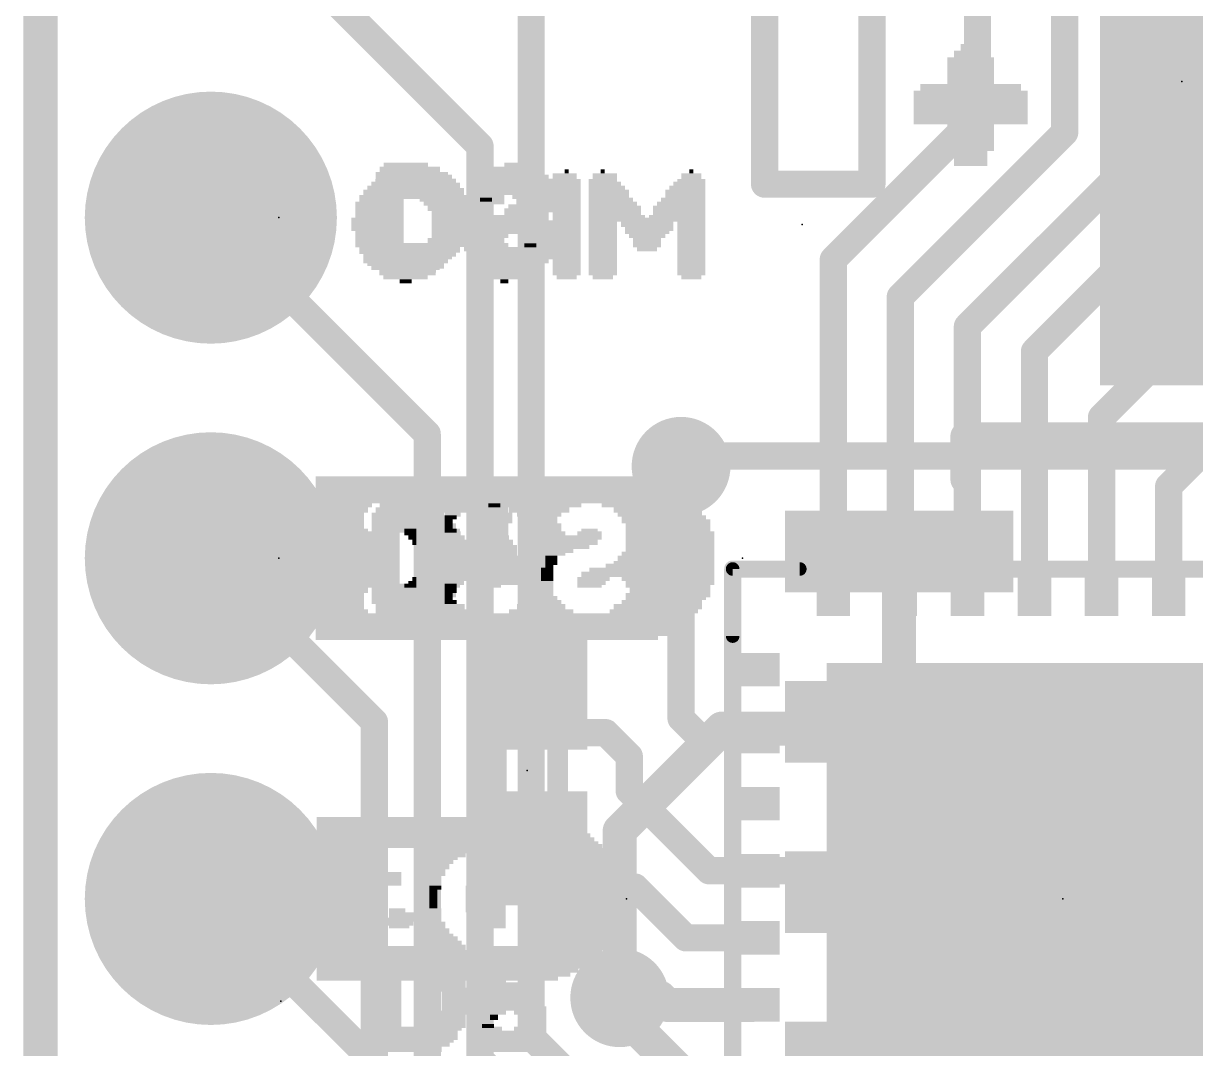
# Model space of a CAD drawing. Extents: x -34 to 52.6, y -23.4 to 26.6.
# Drawn here: x -0.13 to 8.61, y 10.31 to 17.96 of the extents above; entities that cross this region are included whole.
import ezdxf

# ---------------------------------------------------------------- set-up
doc = ezdxf.new("R2010")
doc.units = 0
for name, color, linetype in [('1', 12, 'CONTINUOUS'), ('16', 140, 'CONTINUOUS'), ('17', 183, 'CONTINUOUS'), ('18', 110, 'CONTINUOUS'), ('20', 53, 'CONTINUOUS'), ('21', 41, 'CONTINUOUS'), ('22', 40, 'CONTINUOUS'), ('23', 53, 'CONTINUOUS'), ('24', 53, 'CONTINUOUS'), ('51', 53, 'CONTINUOUS')]:
    doc.layers.add(name, color=color, linetype=linetype)

# ---------------------------------------------------------------- blocks, each defined once
blk = doc.blocks.new('RECT')
blk.add_solid([(-0.5, -0.5), (0.5, -0.5), (-0.5, 0.5), (0.5, 0.5)])
blk = doc.blocks.new('ROUNDP')
at = {"const_width": 0.5}
blk.add_lwpolyline([(0, -0.25, 1), (0, 0.25, 1), (0, -0.25)], format="xyb", dxfattribs=at)
blk = doc.blocks.new('ROUNDV')
at = {"const_width": 0.5}
blk.add_lwpolyline([(0, -0.25, 1), (0, 0.25, 1), (0, -0.25)], format="xyb", dxfattribs=at)

msp = doc.modelspace()

# ---------------------------------------------------------------- linework, layer by layer
at = {"layer": '1'}
for points, const_width in [([(0, 0), (0, 25.4)], 0.254), ([(6.985, 17.272), (6.985, 20.701)], 0.2032), ([(7.635, 20.701), (7.635, 17.145)], 0.2032), ([(9.1186, 17.6276), (8.285, 18.4612)], 0.254), ([(5.91, 16.197), (6.985, 17.272)], 0.2032), ([(7.635, 17.145), (6.41, 15.92)], 0.2032), ([(8.1026, 16.891), (6.91, 15.6984)], 0.2032), ([(8.1026, 16.891), (13.9065, 16.891)], 0.2032), ([(5.91, 16.197), (5.91, 13.74)], 0.2032), ([(8.128, 16.2306), (7.41, 15.5126)], 0.2032), ([(8.128, 16.2306), (12.8651, 16.2306)], 0.2032), ([(6.41, 15.92), (6.41, 13.74)], 0.2032), ([(6.91, 15.6984), (6.91, 13.74)], 0.2032), ([(8.4836, 15.5956), (7.91, 15.022)], 0.2032), ([(8.4836, 15.5956), (13.6144, 15.5956)], 0.2032), ([(7.41, 15.5126), (7.41, 13.74)], 0.2032), ([(8.41, 14.506), (9.0424, 15.1384)], 0.2032), ([(7.91, 15.022), (7.91, 13.74)], 0.2032), ([(4.7752, 12.7762), (4.7752, 14.6558)], 0.2032), ([(8.41, 13.74), (8.41, 14.506)], 0.2032), ([(3.6271, 12.9676), (3.9252, 12.6695)], 0.254), ([(4.7752, 12.7762), (4.9114, 12.64)], 0.2032), ([(3.9252, 12.6695), (4.2139, 12.6695)], 0.2032), ([(4.2139, 12.6695), (4.3891, 12.4943)], 0.2032), ([(4.9114, 12.64), (5.31, 12.64)], 0.2032), ([(4.3891, 12.4943), (4.3891, 12.2352)], 0.2032), ([(4.9843, 11.64), (4.3891, 12.2352)], 0.2032), ([(3.6271, 11.8076), (3.9158, 11.5189)], 0.254), ([(5.31, 11.64), (4.9843, 11.64)], 0.2032), ([(6.096, 11.64), (5.31, 11.64)], 0.2032), ([(6.346, 11.39), (6.096, 11.64)], 0.2032), ([(3.9158, 11.5189), (4.4323, 11.5189)], 0.2032), ([(4.4323, 11.5189), (4.8112, 11.14)], 0.2032), ([(3.1496, 9.5504), (1.27, 11.43)], 0.2032), ([(7.66, 11.39), (6.346, 11.39)], 0.2032), ([(7.66, 11.39), (8.148, 11.39)], 0.2032), ([(8.148, 11.39), (9.398, 10.14)], 0.2032), ([(4.8112, 11.14), (5.31, 11.14)], 0.2032), ([(4.6176, 10.6934), (4.318, 10.6934)], 0.254), ([(4.6176, 10.6934), (4.671, 10.64)], 0.254), ([(4.671, 10.64), (5.31, 10.64)], 0.254)]:
    msp.add_lwpolyline(points, dxfattribs=dict(at, const_width=const_width))
for points, const_width in [([(6.9342, 17.272, 1), (7.0358, 17.272)], 0.1016), ([(7.0209, 17.2361, 1), (6.9491, 17.3079)], 0.1016), ([(7.6709, 17.1091, 1), (7.5991, 17.1809)], 0.1016), ([(7.5842, 17.145, 1), (7.6858, 17.145)], 0.1016), ([(8.1026, 16.9418, 1), (8.1026, 16.8402)], 0.1016), ([(8.1385, 16.8551, 1), (8.0667, 16.9269)], 0.1016), ([(5.9608, 16.197, 1), (5.8592, 16.197)], 0.1016), ([(5.8741, 16.2329, 1), (5.9459, 16.1611)], 0.1016), ([(8.128, 16.2814, 1), (8.128, 16.1798)], 0.1016), ([(8.1639, 16.1947, 1), (8.0921, 16.2665)], 0.1016), ([(6.4608, 15.92, 1), (6.3592, 15.92)], 0.1016), ([(6.3741, 15.9559, 1), (6.4459, 15.8841)], 0.1016), ([(6.9608, 15.6984, 1), (6.8592, 15.6984)], 0.1016), ([(6.8741, 15.7343, 1), (6.9459, 15.6625)], 0.1016), ([(8.4836, 15.6464, 1), (8.4836, 15.5448)], 0.1016), ([(8.5195, 15.5597, 1), (8.4477, 15.6315)], 0.1016), ([(7.4608, 15.5126, 1), (7.3592, 15.5126)], 0.1016), ([(7.3741, 15.5485, 1), (7.4459, 15.4767)], 0.1016), ([(7.9608, 15.022, 1), (7.8592, 15.022)], 0.1016), ([(7.8741, 15.0579, 1), (7.9459, 14.9861)], 0.1016), ([(4.826, 14.6558, 1), (4.7244, 14.6558)], 0.1016), ([(8.4608, 14.506, 1), (8.3592, 14.506)], 0.1016), ([(8.3741, 14.5419, 1), (8.4459, 14.4701)], 0.1016), ([(5.8592, 13.74, 1), (5.9608, 13.74)], 0.1016), ([(6.3592, 13.74, 1), (6.4608, 13.74)], 0.1016), ([(6.8592, 13.74, 1), (6.9608, 13.74)], 0.1016), ([(7.3592, 13.74, 1), (7.4608, 13.74)], 0.1016), ([(7.8592, 13.74, 1), (7.9608, 13.74)], 0.1016), ([(8.3592, 13.74, 1), (8.4608, 13.74)], 0.1016), ([(3.672, 13.0125, 1), (3.5822, 12.9227)], 0.127), ([(4.8111, 12.8121, 1), (4.7393, 12.7403)], 0.1016), ([(3.8803, 12.6246, 1), (3.9701, 12.7144)], 0.127), ([(3.9252, 12.7203, 1), (3.9252, 12.6187)], 0.1016), ([(4.2498, 12.7054, 1), (4.1779, 12.6336)], 0.1016), ([(4.2139, 12.6187, 1), (4.2139, 12.7203)], 0.1016), ([(4.7244, 12.7762, 1), (4.826, 12.7762)], 0.1016), ([(4.9114, 12.6908, 1), (4.9114, 12.5892)], 0.1016), ([(4.8755, 12.6041, 1), (4.9473, 12.6759)], 0.1016), ([(5.31, 12.5892, 1), (5.31, 12.6908)], 0.1016), ([(4.4399, 12.4943, 1), (4.3383, 12.4943)], 0.1016), ([(4.3532, 12.4583, 1), (4.425, 12.5302)], 0.1016), ([(4.425, 12.2711, 1), (4.3532, 12.1993)], 0.1016), ([(4.3383, 12.2352, 1), (4.4399, 12.2352)], 0.1016), ([(3.672, 11.8525, 1), (3.5822, 11.7627)], 0.127), ([(4.9843, 11.6908, 1), (4.9843, 11.5892)], 0.1016), ([(4.9484, 11.6041, 1), (5.0202, 11.6759)], 0.1016), ([(5.31, 11.6908, 1), (5.31, 11.5892)], 0.1016), ([(5.31, 11.5892, 1), (5.31, 11.6908)], 0.1016), ([(6.1319, 11.6759, 1), (6.0601, 11.6041)], 0.1016), ([(6.096, 11.5892, 1), (6.096, 11.6908)], 0.1016), ([(3.8709, 11.474, 1), (3.9607, 11.5638)], 0.127), ([(3.9158, 11.5697, 1), (3.9158, 11.4681)], 0.1016), ([(4.4682, 11.5548, 1), (4.3964, 11.483)], 0.1016), ([(4.4323, 11.4681, 1), (4.4323, 11.5697)], 0.1016), ([(1.3059, 11.4659, 1), (1.2341, 11.3941)], 0.1016), ([(6.346, 11.4408, 1), (6.346, 11.3392)], 0.1016), ([(6.3101, 11.3541, 1), (6.3819, 11.4259)], 0.1016), ([(7.66, 11.4408, 1), (7.66, 11.3392)], 0.1016), ([(7.66, 11.3392, 1), (7.66, 11.4408)], 0.1016), ([(8.1839, 11.4259, 1), (8.1121, 11.3541)], 0.1016), ([(8.148, 11.3392, 1), (8.148, 11.4408)], 0.1016), ([(4.8112, 11.1908, 1), (4.8112, 11.0892)], 0.1016), ([(4.7753, 11.1041, 1), (4.8471, 11.1759)], 0.1016), ([(5.31, 11.0892, 1), (5.31, 11.1908)], 0.1016), ([(4.318, 10.7569, 1), (4.318, 10.6299)], 0.127), ([(4.6625, 10.7383, 1), (4.5727, 10.6485)], 0.127), ([(4.671, 10.7035, 1), (4.671, 10.5765)], 0.127), ([(4.6176, 10.6299, 1), (4.6176, 10.7569)], 0.127), ([(4.6261, 10.5951, 1), (4.7159, 10.6849)], 0.127), ([(5.31, 10.5765, 1), (5.31, 10.7035)], 0.127)]:
    msp.add_lwpolyline(points, format="xyb", dxfattribs=dict(at, const_width=const_width))
at = {"layer": '16'}
for points, const_width in [([(0, 0), (0, 25.4)], 0.254), ([(8.398, 21.352), (8.398, 17.5598)], 0.254), ([(3.6576, 10.4029), (3.6576, 19.2024)], 0.2032), ([(1.27, 19.05), (3.2766, 17.0434)], 0.2032), ([(3.2766, 17.0434), (3.2766, 10.2362)], 0.2032), ([(2.8829, 14.8971), (1.27, 16.51)], 0.2032), ([(2.8829, 7.9375), (2.8829, 14.8971)], 0.2032), ([(4.7752, 14.6558), (4.8514, 14.732)], 0.2032), ([(4.8514, 14.732), (13.8049, 14.732)], 0.2032), ([(2.4892, 12.7508), (1.27, 13.97)], 0.2032), ([(6.4008, 12.7508), (6.4008, 14.0208)], 0.254), ([(9.1186, 12.9032), (7.6962, 11.4808)], 0.2032), ([(2.4892, 7.747), (2.4892, 12.7508)], 0.2032), ([(6.4008, 12.7508), (6.35, 12.7)], 0.2032), ([(5.08, 12.7), (4.318, 11.938)], 0.254), ([(6.0198, 12.7), (5.08, 12.7)], 0.254), ([(6.35, 12.7), (6.0198, 12.7)], 0.2032), ([(9.8552, 12.5222), (7.5438, 10.2108)], 0.2032), ([(4.318, 11.938), (4.318, 10.6934)], 0.254), ([(7.6962, 11.4808), (6.4008, 11.4808)], 0.2032), ([(4.318, 10.5918), (4.318, 10.6934)], 0.254), ([(5.3086, 9.6012), (4.318, 10.5918)], 0.254), ([(3.6576, 10.4029), (6.0722, 7.9883)], 0.2032), ([(3.2766, 10.2362), (6.1595, 7.3533)], 0.2032)]:
    msp.add_lwpolyline(points, dxfattribs=dict(at, const_width=const_width))
for points, const_width in [([(8.3345, 17.5598, 1), (8.4615, 17.5598)], 0.127), ([(3.3274, 17.0434, 1), (3.2258, 17.0434)], 0.1016), ([(3.2407, 17.0075, 1), (3.3125, 17.0793)], 0.1016), ([(1.3059, 16.5459, 1), (1.2341, 16.4741)], 0.1016), ([(2.9337, 14.8971, 1), (2.8321, 14.8971)], 0.1016), ([(2.847, 14.8612, 1), (2.9188, 14.933)], 0.1016), ([(4.8514, 14.7828, 1), (4.8514, 14.6812)], 0.1016), ([(4.8873, 14.6961, 1), (4.8155, 14.7679)], 0.1016), ([(4.7393, 14.6917, 1), (4.8111, 14.6199)], 0.1016), ([(1.3059, 14.0059, 1), (1.2341, 13.9341)], 0.1016), ([(6.4643, 14.0208, 1), (6.3373, 14.0208)], 0.127), ([(2.54, 12.7508, 1), (2.4384, 12.7508)], 0.1016), ([(6.4367, 12.7149, 1), (6.3649, 12.7867)], 0.1016), ([(2.4533, 12.7149, 1), (2.5251, 12.7867)], 0.1016), ([(5.08, 12.7635, 1), (5.08, 12.6365)], 0.127), ([(5.1249, 12.6551, 1), (5.0351, 12.7449)], 0.127), ([(6.0198, 12.7508, 1), (6.0198, 12.6492)], 0.1016), ([(6.0198, 12.6365, 1), (6.0198, 12.7635)], 0.127), ([(6.3141, 12.7359, 1), (6.3859, 12.6641)], 0.1016), ([(6.3373, 12.7508, 1), (6.4643, 12.7508)], 0.127), ([(6.35, 12.6492, 1), (6.35, 12.7508)], 0.1016), ([(4.3815, 11.938, 1), (4.2545, 11.938)], 0.127), ([(4.2731, 11.9829, 1), (4.3629, 11.8931)], 0.127), ([(6.4008, 11.5316, 1), (6.4008, 11.43)], 0.1016), ([(7.6603, 11.5167, 1), (7.7321, 11.4449)], 0.1016), ([(7.6962, 11.43, 1), (7.6962, 11.5316)], 0.1016), ([(4.3815, 10.6934, 1), (4.2545, 10.6934)], 0.127), ([(4.2545, 10.6934, 1), (4.3815, 10.6934)], 0.127), ([(4.3629, 10.6367, 1), (4.2731, 10.5469)], 0.127), ([(4.2545, 10.5918, 1), (4.3815, 10.5918)], 0.127), ([(3.6935, 10.4388, 1), (3.6217, 10.367)], 0.1016), ([(3.6068, 10.4029, 1), (3.7084, 10.4029)], 0.1016), ([(3.3125, 10.2721, 1), (3.2407, 10.2003)], 0.1016)]:
    msp.add_lwpolyline(points, format="xyb", dxfattribs=dict(at, const_width=const_width))
at = {"layer": '20', "const_width": 0.2032}
msp.add_lwpolyline([(0, 25.4), (0, 0)], dxfattribs=at)
at = {"layer": '21', "const_width": 0.1016}
for points in [[(5.66, 13.89), (5.16, 13.89)], [(5.16, 13.89), (5.16, 13.39)]]:
    msp.add_lwpolyline(points, dxfattribs=at)
at = {"layer": '21', "const_width": 0.0508}
for points in [[(5.16, 13.9154, 1), (5.16, 13.8646)], [(5.1854, 13.89, 1), (5.1346, 13.89)], [(5.66, 13.8646, 1), (5.66, 13.9154)], [(5.1346, 13.39, 1), (5.1854, 13.39)]]:
    msp.add_lwpolyline(points, format="xyb", dxfattribs=at)
at = {"layer": '22', "const_width": 0.2032}
for points in [[(5.398, 16.7598), (5.398, 20.2598)], [(6.198, 19.2598), (6.198, 16.7598)], [(6.198, 16.7598), (5.398, 16.7598)], [(6.885, 14.8828), (12.419, 14.8828)], [(6.885, 14.5558), (6.885, 14.8828)]]:
    msp.add_lwpolyline(points, dxfattribs=at)
at = {"layer": '22', "const_width": 0.1016}
for points in [[(5.398, 16.8106, 1), (5.398, 16.709)], [(5.3472, 16.7598, 1), (5.4488, 16.7598)], [(6.1472, 16.7598, 1), (6.2488, 16.7598)], [(6.198, 16.709, 1), (6.198, 16.8106)], [(6.885, 14.9336, 1), (6.885, 14.832)], [(6.9358, 14.8828, 1), (6.8342, 14.8828)], [(6.8342, 14.5558, 1), (6.9358, 14.5558)]]:
    msp.add_lwpolyline(points, format="xyb", dxfattribs=at)
at = {"layer": '23'}
for p in [(1.778, 16.51), (1.778, 13.97), (3.6271, 12.3876), (7.62, 11.43), (1.7907, 10.668)]:
    msp.add_point(p, dxfattribs=at)
at = {"layer": '24'}
for p in [(8.509, 17.526), (5.6769, 16.4592), (5.2324, 13.97), (4.3688, 11.43)]:
    msp.add_point(p, dxfattribs=at)
at = {"layer": '51'}
for points, const_width in [([(5.16, 13.9218, 1), (5.16, 13.8582)], 0.0635), ([(5.1917, 13.89, 1), (5.1283, 13.89)], 0.0635), ([(3.4366, 12.658, 1), (3.3604, 12.658)], 0.0762), ([(3.8938, 12.658, 1), (3.8176, 12.658)], 0.0762), ([(3.3604, 12.1172, 1), (3.4366, 12.1172)], 0.0762), ([(3.8176, 12.1172, 1), (3.8938, 12.1172)], 0.0762)]:
    msp.add_lwpolyline(points, format="xyb", dxfattribs=dict(at, const_width=const_width))
for points, const_width in [([(10.16, 13.89), (5.16, 13.89)], 0.127), ([(5.16, 13.89), (5.16, 8.89)], 0.127), ([(3.3985, 12.1172), (3.3985, 12.658)], 0.1524), ([(3.8557, 12.658), (3.8557, 12.1172)], 0.1524)]:
    msp.add_lwpolyline(points, dxfattribs=dict(at, const_width=const_width))

# ---------------------------------------------------------------- block references
at = {"layer": '1'}
for p, xscale, yscale, rotation in [((5.91, 13.74), 0.4, 0.25, 270), ((6.41, 13.74), 0.4, 0.25, 270), ((6.91, 13.74), 0.4, 0.25, 270), ((7.41, 13.74), 0.4, 0.25, 270), ((7.91, 13.74), 0.4, 0.25, 270), ((8.41, 13.74), 0.4, 0.25, 270), ((3.6271, 12.9676), 0.85, 0.9, 270), ((5.31, 13.14), 0.4, 0.25, 180), ((7.66, 11.39), 3.6, 3.6, 90), ((5.31, 12.64), 0.4, 0.25, 180), ((5.31, 12.14), 0.4, 0.25, 180), ((3.6271, 11.8076), 0.85, 0.9, 270), ((5.31, 11.64), 0.4, 0.25, 180), ((5.31, 11.14), 0.4, 0.25, 180), ((5.31, 10.64), 0.4, 0.25, 180)]:
    msp.add_blockref('RECT', p, dxfattribs=dict(at, xscale=xscale, yscale=yscale, rotation=rotation))
at = {"layer": '16', "yscale": 4.6, "rotation": 180}
msp.add_blockref('RECT', (8.398, 17.5598), dxfattribs=at)
at = {"layer": '16', "xscale": 0.6096, "yscale": 1.7018, "rotation": 270}
for p in [(6.4008, 14.0208), (6.4008, 12.7508), (6.4008, 11.4808), (6.4008, 10.2108)]:
    msp.add_blockref('RECT', p, dxfattribs=at)
at = {"layer": '17', "xscale": 1.8796, "yscale": 1.8796, "rotation": 180}
for p in [(1.27, 16.51), (1.27, 16.51), (1.27, 13.97), (1.27, 13.97), (1.27, 11.43), (1.27, 11.43)]:
    msp.add_blockref('ROUNDP', p, dxfattribs=at)
at = {"layer": '18', "xscale": 0.7366, "yscale": 0.7366}
for p in [(4.7752, 14.6558), (4.7752, 14.6558), (4.318, 10.6934), (4.318, 10.6934)]:
    msp.add_blockref('ROUNDV', p, dxfattribs=at)
at = {"layer": '21'}
for p, xscale, yscale in [((2.753, 16.87), 0.45, 0.04), ((2.723, 16.905), 0.33, 0.03), ((3.548, 16.87), 0.36, 0.04), ((3.563, 16.905), 0.21, 0.03), ((2.768, 16.835), 0.54, 0.03), ((2.783, 16.815), 0.57, 0.03), ((2.798, 16.785), 0.6, 0.03), ((3.548, 16.815), 0.48, 0.03), ((3.563, 16.785), 0.51, 0.03), ((3.548, 16.835), 0.42, 0.03), ((2.813, 16.75), 0.63, 0.04), ((2.828, 16.715), 0.66, 0.03), ((2.603, 16.695), 0.21, 0.03), ((3.008, 16.695), 0.3, 0.03), ((3.548, 16.75), 0.54, 0.04), ((3.563, 16.715), 0.57, 0.03), ((3.383, 16.695), 0.21, 0.03), ((3.743, 16.695), 0.21, 0.03), ((2.603, 16.665), 0.21, 0.03), ((2.603, 16.63), 0.21, 0.04), ((2.603, 16.595), 0.21, 0.03), ((3.053, 16.665), 0.27, 0.03), ((3.068, 16.63), 0.24, 0.04), ((3.083, 16.595), 0.21, 0.03), ((3.383, 16.665), 0.15, 0.03), ((3.398, 16.63), 0.12, 0.04), ((3.668, 16.595), 0.36, 0.03), ((3.728, 16.63), 0.24, 0.04), ((3.743, 16.665), 0.21, 0.03), ((2.603, 16.565), 0.21, 0.03), ((2.603, 16.545), 0.21, 0.03), ((2.603, 16.51), 0.21, 0.04), ((3.098, 16.565), 0.24, 0.03), ((3.113, 16.545), 0.21, 0.03), ((3.113, 16.51), 0.21, 0.04), ((3.638, 16.565), 0.36, 0.03), ((3.623, 16.545), 0.33, 0.03), ((3.623, 16.51), 0.33, 0.04), ((2.603, 16.475), 0.21, 0.03), ((2.603, 16.455), 0.21, 0.03), ((2.603, 16.425), 0.21, 0.03), ((3.083, 16.425), 0.21, 0.03), ((3.113, 16.475), 0.21, 0.03), ((3.113, 16.455), 0.21, 0.03), ((3.638, 16.475), 0.36, 0.03), ((3.668, 16.455), 0.36, 0.03), ((3.683, 16.425), 0.33, 0.03), ((2.603, 16.39), 0.21, 0.04), ((2.603, 16.355), 0.21, 0.03), ((2.603, 16.325), 0.21, 0.03), ((3.023, 16.325), 0.27, 0.03), ((3.068, 16.355), 0.24, 0.03), ((3.083, 16.39), 0.21, 0.04), ((3.353, 16.355), 0.21, 0.03), ((3.353, 16.325), 0.21, 0.03), ((3.353, 16.39), 0.15, 0.04), ((3.743, 16.39), 0.21, 0.04), ((3.758, 16.355), 0.24, 0.03), ((3.758, 16.325), 0.24, 0.03), ((2.828, 16.305), 0.66, 0.03), ((2.813, 16.27), 0.63, 0.04), ((3.368, 16.305), 0.24, 0.03), ((3.548, 16.27), 0.6, 0.04), ((3.728, 16.305), 0.24, 0.03), ((2.798, 16.235), 0.6, 0.03), ((2.783, 16.215), 0.57, 0.03), ((2.768, 16.185), 0.54, 0.03), ((2.753, 16.15), 0.51, 0.04), ((3.563, 16.235), 0.57, 0.03), ((3.548, 16.215), 0.54, 0.03), ((3.548, 16.185), 0.48, 0.03), ((3.548, 16.15), 0.42, 0.04), ((2.738, 16.115), 0.42, 0.03), ((3.563, 16.115), 0.33, 0.03), ((3.548, 16.085), 0.18, 0.03), ((2.723, 14.33), 0.45, 0.04), ((2.693, 14.365), 0.33, 0.03), ((3.398, 14.33), 0.18, 0.04), ((3.383, 14.365), 0.09, 0.03), ((3.698, 14.33), 0.18, 0.04), ((3.698, 14.365), 0.12, 0.03), ((2.738, 14.295), 0.54, 0.03), ((2.753, 14.275), 0.57, 0.03), ((2.768, 14.245), 0.6, 0.03), ((3.398, 14.245), 0.24, 0.03), ((3.413, 14.295), 0.21, 0.03), ((3.413, 14.275), 0.21, 0.03), ((3.713, 14.295), 0.21, 0.03), ((3.713, 14.275), 0.21, 0.03), ((3.713, 14.245), 0.21, 0.03), ((2.783, 14.21), 0.63, 0.04), ((2.798, 14.175), 0.66, 0.03), ((2.573, 14.155), 0.21, 0.03), ((2.978, 14.155), 0.3, 0.03), ((3.383, 14.21), 0.21, 0.04), ((3.383, 14.175), 0.21, 0.03), ((3.383, 14.155), 0.21, 0.03), ((3.713, 14.21), 0.21, 0.04), ((3.713, 14.175), 0.21, 0.03), ((3.713, 14.155), 0.21, 0.03), ((2.573, 14.125), 0.21, 0.03), ((2.573, 14.09), 0.21, 0.04), ((2.573, 14.055), 0.21, 0.03), ((3.023, 14.125), 0.27, 0.03), ((3.053, 14.09), 0.21, 0.04), ((3.068, 14.055), 0.24, 0.03), ((3.368, 14.125), 0.24, 0.03), ((3.353, 14.09), 0.21, 0.04), ((3.353, 14.055), 0.21, 0.03), ((3.713, 14.125), 0.21, 0.03), ((3.713, 14.09), 0.21, 0.04), ((3.713, 14.055), 0.21, 0.03), ((2.573, 14.025), 0.21, 0.03), ((2.573, 14.005), 0.21, 0.03), ((2.573, 13.97), 0.21, 0.04), ((3.083, 14.025), 0.21, 0.03), ((3.083, 14.005), 0.21, 0.03), ((3.083, 13.97), 0.21, 0.04), ((3.338, 14.005), 0.24, 0.03), ((3.518, 13.97), 0.6, 0.04), ((3.353, 14.025), 0.21, 0.03), ((3.713, 14.025), 0.21, 0.03), ((3.713, 14.005), 0.21, 0.03), ((2.573, 13.935), 0.21, 0.03), ((2.573, 13.915), 0.21, 0.03), ((2.573, 13.885), 0.21, 0.03), ((3.068, 13.885), 0.24, 0.03), ((3.083, 13.935), 0.21, 0.03), ((3.083, 13.915), 0.21, 0.03), ((3.518, 13.935), 0.6, 0.03), ((3.518, 13.915), 0.6, 0.03), ((3.518, 13.885), 0.6, 0.03), ((2.573, 13.85), 0.21, 0.04), ((2.573, 13.815), 0.21, 0.03), ((3.038, 13.815), 0.24, 0.03), ((3.053, 13.85), 0.21, 0.04), ((3.518, 13.85), 0.6, 0.04), ((3.518, 13.815), 0.6, 0.03), ((2.573, 13.785), 0.21, 0.03), ((2.798, 13.765), 0.66, 0.03), ((2.783, 13.73), 0.63, 0.04), ((3.023, 13.785), 0.27, 0.03), ((3.548, 13.785), 0.54, 0.03), ((3.713, 13.765), 0.21, 0.03), ((3.713, 13.73), 0.21, 0.04), ((2.783, 13.695), 0.63, 0.03), ((2.768, 13.675), 0.6, 0.03), ((2.753, 13.645), 0.57, 0.03), ((3.713, 13.695), 0.21, 0.03), ((3.713, 13.675), 0.21, 0.03), ((3.713, 13.645), 0.21, 0.03), ((2.738, 13.61), 0.48, 0.04), ((2.708, 13.575), 0.42, 0.03), ((3.698, 13.61), 0.18, 0.04), ((3.713, 13.575), 0.15, 0.03), ((2.7357, 11.028), 0.45, 0.04), ((2.7057, 11.063), 0.33, 0.03), ((3.5307, 11.028), 0.42, 0.04), ((3.5307, 11.063), 0.36, 0.03), ((2.7507, 10.993), 0.54, 0.03), ((2.7657, 10.973), 0.57, 0.03), ((2.7807, 10.943), 0.6, 0.03), ((2.7957, 10.908), 0.63, 0.04), ((3.5307, 10.993), 0.48, 0.03), ((3.5307, 10.973), 0.48, 0.03), ((3.5307, 10.943), 0.48, 0.03), ((3.5157, 10.908), 0.45, 0.04), ((2.8107, 10.873), 0.66, 0.03), ((2.5857, 10.853), 0.21, 0.03), ((2.5857, 10.823), 0.21, 0.03), ((2.9907, 10.853), 0.3, 0.03), ((3.0357, 10.823), 0.27, 0.03), ((3.5007, 10.873), 0.48, 0.03), ((3.3657, 10.853), 0.21, 0.03), ((3.3657, 10.823), 0.21, 0.03), ((2.5857, 10.788), 0.21, 0.04), ((2.5857, 10.753), 0.21, 0.03), ((3.0657, 10.788), 0.21, 0.04), ((3.0807, 10.753), 0.24, 0.03), ((3.4107, 10.788), 0.3, 0.04), ((3.4407, 10.753), 0.36, 0.03), ((2.5857, 10.723), 0.21, 0.03), ((2.5857, 10.703), 0.21, 0.03), ((2.5857, 10.668), 0.21, 0.04), ((3.0957, 10.723), 0.21, 0.03), ((3.0957, 10.703), 0.21, 0.03), ((3.0957, 10.668), 0.21, 0.04), ((3.4707, 10.723), 0.42, 0.03), ((3.4857, 10.703), 0.45, 0.03), ((3.5007, 10.668), 0.48, 0.04), ((2.5857, 10.633), 0.21, 0.03), ((2.5857, 10.613), 0.21, 0.03), ((2.5857, 10.583), 0.21, 0.03), ((3.0807, 10.583), 0.24, 0.03), ((3.0957, 10.633), 0.21, 0.03), ((3.0957, 10.613), 0.21, 0.03), ((3.4857, 10.633), 0.51, 0.03), ((3.5157, 10.613), 0.51, 0.03), ((3.3807, 10.583), 0.18, 0.03), ((3.6507, 10.583), 0.24, 0.03), ((2.5857, 10.548), 0.21, 0.04), ((2.5857, 10.513), 0.21, 0.03), ((2.5857, 10.483), 0.21, 0.03), ((3.0357, 10.483), 0.27, 0.03), ((3.0507, 10.513), 0.24, 0.03), ((3.0657, 10.548), 0.21, 0.04), ((3.3357, 10.483), 0.09, 0.03), ((3.3807, 10.548), 0.06, 0.04), ((3.6657, 10.548), 0.21, 0.04), ((3.6657, 10.513), 0.21, 0.03), ((3.6657, 10.483), 0.21, 0.03), ((2.8107, 10.463), 0.66, 0.03), ((2.7957, 10.428), 0.63, 0.04), ((2.7957, 10.393), 0.63, 0.03), ((3.5007, 10.428), 0.54, 0.04), ((3.4857, 10.393), 0.51, 0.03), ((3.3507, 10.463), 0.18, 0.03), ((3.6507, 10.463), 0.24, 0.03), ((2.7807, 10.373), 0.6, 0.03), ((2.7657, 10.343), 0.57, 0.03), ((2.7507, 10.308), 0.48, 0.04), ((3.4857, 10.373), 0.51, 0.03), ((3.4857, 10.343), 0.45, 0.03), ((3.4857, 10.308), 0.39, 0.04)]:
    msp.add_blockref('RECT', p, dxfattribs=dict(at, xscale=xscale, yscale=yscale))
at = {"layer": '22', "rotation": 180}
for p, xscale, yscale in [((6.934, 17.731), 0.25, 0.05), ((6.934, 17.781), 0.15, 0.05), ((6.934, 17.681), 0.35, 0.05), ((6.934, 17.631), 0.35, 0.05), ((6.934, 17.581), 0.35, 0.05), ((6.934, 17.481), 0.75, 0.05), ((6.934, 17.531), 0.35, 0.05), ((6.934, 17.426), 0.85, 0.06), ((6.934, 17.371), 0.85, 0.05), ((6.934, 17.321), 0.85, 0.05), ((6.934, 17.281), 0.85, 0.05), ((6.934, 17.231), 0.85, 0.05), ((6.934, 17.176), 0.35, 0.06), ((6.934, 17.121), 0.35, 0.05), ((6.934, 17.071), 0.35, 0.05), ((6.934, 17.031), 0.35, 0.05), ((6.934, 16.981), 0.25, 0.05), ((6.934, 16.926), 0.25, 0.06), ((2.7369, 16.8542), 0.18, 0.03), ((3.4719, 16.8542), 0.21, 0.03), ((3.9219, 16.8542), 0.03, 0.03), ((4.1919, 16.8542), 0.03, 0.03), ((4.8519, 16.8542), 0.03, 0.03), ((2.7219, 16.7642), 0.51, 0.03), ((2.7219, 16.7842), 0.45, 0.03), ((2.7219, 16.8192), 0.33, 0.04), ((3.4569, 16.7642), 0.48, 0.03), ((3.4569, 16.7842), 0.42, 0.03), ((3.4569, 16.8192), 0.36, 0.04), ((3.9069, 16.8192), 0.18, 0.04), ((3.9219, 16.7842), 0.21, 0.03), ((3.9219, 16.7642), 0.21, 0.03), ((4.1919, 16.7842), 0.21, 0.03), ((4.2069, 16.7642), 0.24, 0.03), ((4.2069, 16.8192), 0.18, 0.04), ((4.8369, 16.7642), 0.24, 0.03), ((4.8519, 16.7842), 0.21, 0.03), ((4.8519, 16.8192), 0.15, 0.04), ((2.7219, 16.6992), 0.63, 0.04), ((2.7219, 16.7342), 0.57, 0.03), ((3.4719, 16.7342), 0.51, 0.03), ((3.4719, 16.6992), 0.51, 0.04), ((3.9219, 16.7342), 0.21, 0.03), ((3.9219, 16.6992), 0.21, 0.04), ((4.2219, 16.7342), 0.27, 0.03), ((4.2369, 16.6992), 0.3, 0.04), ((4.8069, 16.6992), 0.3, 0.04), ((4.8219, 16.7342), 0.27, 0.03), ((2.4669, 16.6142), 0.24, 0.03), ((2.7219, 16.6642), 0.69, 0.03), ((2.5119, 16.6442), 0.27, 0.03), ((2.9469, 16.6442), 0.24, 0.03), ((2.9769, 16.6142), 0.24, 0.03), ((3.3369, 16.6642), 0.18, 0.03), ((3.3219, 16.6442), 0.09, 0.03), ((3.6219, 16.6642), 0.21, 0.03), ((3.6369, 16.6442), 0.18, 0.03), ((3.6519, 16.6142), 0.21, 0.03), ((3.9219, 16.6642), 0.21, 0.03), ((3.9219, 16.6442), 0.21, 0.03), ((3.9219, 16.6142), 0.21, 0.03), ((4.2369, 16.6642), 0.3, 0.03), ((4.2519, 16.6442), 0.33, 0.03), ((4.2669, 16.6142), 0.36, 0.03), ((4.7769, 16.6142), 0.36, 0.03), ((4.7919, 16.6442), 0.33, 0.03), ((4.8069, 16.6642), 0.3, 0.03), ((2.4669, 16.5792), 0.24, 0.04), ((2.4519, 16.5442), 0.21, 0.03), ((2.4519, 16.5142), 0.21, 0.03), ((2.9919, 16.5792), 0.21, 0.04), ((3.0219, 16.5442), 0.21, 0.03), ((3.0219, 16.5142), 0.21, 0.03), ((3.5319, 16.5142), 0.39, 0.03), ((3.5919, 16.5442), 0.27, 0.03), ((3.6219, 16.5792), 0.21, 0.04), ((3.9219, 16.5792), 0.21, 0.04), ((3.9219, 16.5442), 0.21, 0.03), ((3.9219, 16.5142), 0.21, 0.03), ((4.2819, 16.5792), 0.39, 0.04), ((4.2819, 16.5442), 0.39, 0.03), ((4.2969, 16.5142), 0.42, 0.03), ((4.7469, 16.5142), 0.42, 0.03), ((4.7619, 16.5792), 0.39, 0.04), ((4.7619, 16.5442), 0.39, 0.03), ((2.4219, 16.4942), 0.21, 0.03), ((2.4219, 16.4592), 0.21, 0.04), ((2.4219, 16.4242), 0.21, 0.03), ((3.0219, 16.4942), 0.21, 0.03), ((3.0219, 16.4592), 0.21, 0.04), ((3.0219, 16.4242), 0.21, 0.03), ((3.4119, 16.4242), 0.45, 0.03), ((3.4419, 16.4592), 0.45, 0.04), ((3.4719, 16.4942), 0.45, 0.03), ((3.9219, 16.4942), 0.21, 0.03), ((3.9219, 16.4592), 0.21, 0.04), ((3.9219, 16.4242), 0.21, 0.03), ((4.5219, 16.4942), 0.87, 0.03), ((4.1919, 16.4592), 0.21, 0.04), ((4.1919, 16.4242), 0.21, 0.03), ((4.5219, 16.4592), 0.39, 0.04), ((4.5369, 16.4242), 0.36, 0.03), ((4.8519, 16.4592), 0.21, 0.04), ((4.8519, 16.4242), 0.21, 0.03), ((2.4369, 16.4042), 0.18, 0.03), ((2.4519, 16.3742), 0.21, 0.03), ((2.4519, 16.3392), 0.21, 0.04), ((3.0069, 16.3392), 0.24, 0.04), ((3.0219, 16.4042), 0.21, 0.03), ((3.0219, 16.3742), 0.21, 0.03), ((3.2769, 16.3392), 0.24, 0.04), ((3.3819, 16.4042), 0.39, 0.03), ((3.3369, 16.3742), 0.3, 0.03), ((3.9219, 16.4042), 0.21, 0.03), ((3.9219, 16.3742), 0.21, 0.03), ((3.9219, 16.3392), 0.21, 0.04), ((4.1919, 16.4042), 0.21, 0.03), ((4.1919, 16.3742), 0.21, 0.03), ((4.1919, 16.3392), 0.21, 0.04), ((4.5219, 16.4042), 0.33, 0.03), ((4.5219, 16.3742), 0.27, 0.03), ((4.5219, 16.3392), 0.21, 0.04), ((4.8519, 16.4042), 0.21, 0.03), ((4.8519, 16.3742), 0.21, 0.03), ((4.8519, 16.3392), 0.21, 0.04), ((2.4669, 16.3042), 0.24, 0.03), ((2.4969, 16.2742), 0.24, 0.03), ((2.5269, 16.2542), 0.3, 0.03), ((2.9319, 16.2542), 0.27, 0.03), ((2.9769, 16.2742), 0.24, 0.03), ((2.9919, 16.3042), 0.21, 0.03), ((3.2619, 16.3042), 0.21, 0.03), ((3.2619, 16.2742), 0.21, 0.03), ((3.2919, 16.2542), 0.21, 0.03), ((3.6369, 16.2542), 0.24, 0.03), ((3.6519, 16.2742), 0.15, 0.03), ((3.6519, 16.3042), 0.09, 0.03), ((3.9219, 16.3042), 0.21, 0.03), ((3.9219, 16.2742), 0.21, 0.03), ((3.9219, 16.2542), 0.21, 0.03), ((4.1919, 16.3042), 0.21, 0.03), ((4.1919, 16.2742), 0.21, 0.03), ((4.1919, 16.2542), 0.21, 0.03), ((4.5219, 16.3042), 0.21, 0.03), ((4.5219, 16.2742), 0.15, 0.03), ((4.8519, 16.3042), 0.21, 0.03), ((4.8519, 16.2742), 0.21, 0.03), ((4.8519, 16.2542), 0.21, 0.03), ((2.7369, 16.2192), 0.66, 0.04), ((2.7219, 16.1842), 0.63, 0.03), ((2.7219, 16.1642), 0.57, 0.03), ((3.4719, 16.2192), 0.57, 0.04), ((3.4719, 16.1842), 0.57, 0.03), ((3.4719, 16.1642), 0.51, 0.03), ((3.9219, 16.2192), 0.21, 0.04), ((3.9219, 16.1842), 0.21, 0.03), ((3.9219, 16.1642), 0.21, 0.03), ((4.1919, 16.2192), 0.21, 0.04), ((4.1919, 16.1842), 0.21, 0.03), ((4.1919, 16.1642), 0.21, 0.03), ((4.8519, 16.2192), 0.21, 0.04), ((4.8519, 16.1842), 0.21, 0.03), ((4.8519, 16.1642), 0.21, 0.03), ((2.7219, 16.1342), 0.51, 0.03), ((2.7369, 16.0992), 0.42, 0.04), ((2.7219, 16.0642), 0.33, 0.03), ((3.4719, 16.1342), 0.45, 0.03), ((3.4719, 16.0992), 0.39, 0.04), ((3.4719, 16.0642), 0.27, 0.03), ((3.9219, 16.1342), 0.21, 0.03), ((3.9219, 16.0992), 0.21, 0.04), ((3.9219, 16.0642), 0.15, 0.03), ((4.1919, 16.1342), 0.21, 0.03), ((4.1919, 16.0992), 0.21, 0.04), ((4.1919, 16.0642), 0.15, 0.03), ((4.8519, 16.1342), 0.21, 0.03), ((4.8519, 16.0992), 0.21, 0.04), ((4.8519, 16.0642), 0.15, 0.03), ((2.7219, 16.0342), 0.09, 0.03), ((3.4569, 16.0342), 0.06, 0.03), ((3.3274, 14.565), 2.55, 0.03), ((3.3724, 14.535), 2.64, 0.03), ((3.4024, 14.51), 2.7, 0.02), ((3.4174, 14.48), 2.73, 0.04), ((3.4324, 14.445), 2.76, 0.03), ((3.4474, 14.415), 2.79, 0.03), ((3.4624, 14.39), 2.82, 0.02), ((2.2624, 14.365), 0.42, 0.03), ((2.2474, 14.33), 0.39, 0.04), ((2.9074, 14.365), 0.75, 0.03), ((2.6974, 14.33), 0.27, 0.04), ((3.0874, 14.33), 0.21, 0.04), ((3.7174, 14.365), 0.63, 0.03), ((3.7174, 14.33), 0.45, 0.04), ((4.5424, 14.365), 0.72, 0.03), ((4.6024, 14.33), 0.66, 0.04), ((2.2324, 14.295), 0.36, 0.03), ((2.2324, 14.275), 0.36, 0.03), ((2.2324, 14.245), 0.36, 0.03), ((2.7124, 14.295), 0.24, 0.03), ((2.7124, 14.275), 0.18, 0.03), ((2.7274, 14.245), 0.15, 0.03), ((3.0724, 14.295), 0.12, 0.03), ((3.0574, 14.275), 0.09, 0.03), ((3.0424, 14.245), 0.06, 0.03), ((3.7174, 14.295), 0.33, 0.03), ((3.7324, 14.275), 0.24, 0.03), ((3.7474, 14.245), 0.21, 0.03), ((4.6174, 14.295), 0.63, 0.03), ((4.6474, 14.275), 0.63, 0.03), ((4.6624, 14.245), 0.66, 0.03), ((2.2324, 14.21), 0.36, 0.04), ((2.2474, 14.175), 0.39, 0.03), ((2.2624, 14.155), 0.42, 0.03), ((2.7424, 14.21), 0.12, 0.04), ((2.7574, 14.175), 0.09, 0.03), ((2.7574, 14.155), 0.09, 0.03), ((3.0424, 14.21), 0.06, 0.04), ((3.0574, 14.175), 0.09, 0.03), ((3.0724, 14.155), 0.12, 0.03), ((3.3574, 14.155), 0.21, 0.03), ((3.7774, 14.21), 0.21, 0.04), ((3.7924, 14.175), 0.18, 0.03), ((3.8074, 14.155), 0.21, 0.03), ((4.0924, 14.155), 0.18, 0.03), ((4.0924, 14.175), 0.12, 0.03), ((4.6774, 14.21), 0.63, 0.04), ((4.6774, 14.175), 0.63, 0.03), ((4.6924, 14.155), 0.66, 0.03), ((2.2774, 14.125), 0.45, 0.03), ((2.2924, 14.09), 0.48, 0.04), ((2.3074, 14.055), 0.51, 0.03), ((2.7724, 14.125), 0.06, 0.03), ((2.7874, 14.09), 0.03, 0.04), ((3.0874, 14.125), 0.15, 0.03), ((3.2674, 14.09), 0.51, 0.04), ((3.2824, 14.055), 0.54, 0.03), ((3.3424, 14.125), 0.3, 0.03), ((3.9574, 14.125), 0.45, 0.03), ((3.9424, 14.09), 0.42, 0.04), ((3.9124, 14.055), 0.36, 0.03), ((4.6924, 14.125), 0.66, 0.03), ((4.6924, 14.09), 0.66, 0.04), ((4.6924, 14.055), 0.66, 0.03), ((2.3224, 14.025), 0.54, 0.03), ((2.3374, 14.005), 0.57, 0.03), ((2.3524, 13.97), 0.6, 0.04), ((3.2824, 14.025), 0.54, 0.03), ((3.2824, 14.005), 0.54, 0.03), ((3.2824, 13.97), 0.54, 0.04), ((3.8674, 14.025), 0.21, 0.03), ((3.8374, 14.005), 0.15, 0.03), ((3.8074, 13.97), 0.09, 0.04), ((4.6624, 13.97), 0.72, 0.04), ((4.6774, 14.005), 0.69, 0.03), ((4.6924, 14.025), 0.66, 0.03), ((2.3524, 13.935), 0.6, 0.03), ((2.3374, 13.915), 0.57, 0.03), ((2.3224, 13.885), 0.54, 0.03), ((3.2824, 13.935), 0.54, 0.03), ((3.2824, 13.915), 0.54, 0.03), ((3.2824, 13.885), 0.54, 0.03), ((3.7774, 13.885), 0.09, 0.03), ((3.8074, 13.935), 0.09, 0.03), ((3.7924, 13.915), 0.06, 0.03), ((4.5574, 13.885), 0.93, 0.03), ((4.6174, 13.915), 0.81, 0.03), ((4.6474, 13.935), 0.75, 0.03), ((2.3074, 13.85), 0.51, 0.04), ((2.2924, 13.815), 0.48, 0.03), ((2.7874, 13.815), 0.03, 0.03), ((3.2824, 13.85), 0.54, 0.04), ((3.2674, 13.815), 0.51, 0.03), ((3.7774, 13.85), 0.09, 0.04), ((3.7774, 13.815), 0.09, 0.03), ((4.1224, 13.815), 0.24, 0.03), ((4.5274, 13.85), 0.99, 0.04), ((4.6774, 13.815), 0.69, 0.03), ((2.2774, 13.785), 0.45, 0.03), ((2.2624, 13.765), 0.42, 0.03), ((2.2474, 13.73), 0.39, 0.04), ((2.7424, 13.73), 0.12, 0.04), ((2.7574, 13.765), 0.09, 0.03), ((2.7724, 13.785), 0.06, 0.03), ((3.0724, 13.785), 0.12, 0.03), ((3.0574, 13.765), 0.09, 0.03), ((3.0574, 13.73), 0.09, 0.04), ((3.3574, 13.785), 0.27, 0.03), ((3.3574, 13.765), 0.15, 0.03), ((3.7474, 13.73), 0.15, 0.04), ((3.7624, 13.785), 0.12, 0.03), ((3.7624, 13.765), 0.12, 0.03), ((4.1074, 13.785), 0.21, 0.03), ((4.0924, 13.765), 0.18, 0.03), ((4.6924, 13.785), 0.66, 0.03), ((4.6774, 13.765), 0.63, 0.03), ((4.6924, 13.73), 0.6, 0.04), ((2.2324, 13.695), 0.36, 0.03), ((2.2324, 13.675), 0.36, 0.03), ((2.2324, 13.645), 0.36, 0.03), ((2.7124, 13.675), 0.18, 0.03), ((2.7124, 13.645), 0.18, 0.03), ((2.7274, 13.695), 0.15, 0.03), ((3.0424, 13.695), 0.06, 0.03), ((3.0424, 13.675), 0.06, 0.03), ((3.0574, 13.645), 0.09, 0.03), ((3.7324, 13.645), 0.3, 0.03), ((3.7474, 13.675), 0.21, 0.03), ((3.7474, 13.695), 0.15, 0.03), ((4.6324, 13.645), 0.6, 0.03), ((4.6774, 13.695), 0.63, 0.03), ((4.6624, 13.675), 0.6, 0.03), ((2.2324, 13.61), 0.36, 0.04), ((2.2474, 13.575), 0.39, 0.03), ((3.4624, 13.545), 2.82, 0.03), ((2.6974, 13.575), 0.27, 0.03), ((2.7124, 13.61), 0.24, 0.04), ((3.0724, 13.61), 0.18, 0.04), ((3.1024, 13.575), 0.24, 0.03), ((3.7324, 13.575), 0.48, 0.03), ((3.7324, 13.61), 0.36, 0.04), ((4.5724, 13.575), 0.66, 0.03), ((4.6024, 13.61), 0.66, 0.04), ((3.4474, 13.515), 2.79, 0.03), ((3.4324, 13.485), 2.76, 0.03), ((3.4174, 13.465), 2.73, 0.03), ((3.3874, 13.435), 2.67, 0.03), ((3.3724, 13.405), 2.64, 0.03), ((3.3274, 13.375), 2.55, 0.03), ((2.9588, 12.025), 1.8, 0.03), ((3.0038, 11.995), 1.89, 0.03), ((3.0338, 11.97), 1.95, 0.02), ((3.0638, 11.94), 2.01, 0.04), ((3.0788, 11.905), 2.04, 0.03), ((3.0938, 11.875), 2.07, 0.03), ((3.1088, 11.85), 2.1, 0.02), ((3.1238, 11.825), 2.13, 0.03), ((2.2388, 11.79), 0.36, 0.04), ((3.0338, 11.79), 0.39, 0.04), ((3.9338, 11.79), 0.57, 0.04), ((2.2388, 11.755), 0.36, 0.03), ((2.2388, 11.735), 0.36, 0.03), ((2.2388, 11.705), 0.36, 0.03), ((3.0038, 11.755), 0.33, 0.03), ((2.9888, 11.735), 0.24, 0.03), ((2.9738, 11.705), 0.21, 0.03), ((3.9338, 11.755), 0.57, 0.03), ((3.9488, 11.735), 0.6, 0.03), ((3.9488, 11.705), 0.6, 0.03), ((2.2388, 11.67), 0.36, 0.04), ((2.2538, 11.635), 0.39, 0.03), ((2.3738, 11.615), 0.63, 0.03), ((2.9588, 11.67), 0.18, 0.04), ((2.9438, 11.635), 0.15, 0.03), ((2.9438, 11.615), 0.15, 0.03), ((3.3788, 11.615), 0.18, 0.03), ((3.9638, 11.67), 0.63, 0.04), ((3.9638, 11.635), 0.63, 0.03), ((3.9638, 11.615), 0.63, 0.03), ((2.3738, 11.585), 0.63, 0.03), ((2.3738, 11.55), 0.63, 0.04), ((2.9288, 11.585), 0.12, 0.03), ((2.9288, 11.55), 0.12, 0.04), ((3.3338, 11.55), 0.27, 0.04), ((3.3488, 11.585), 0.24, 0.03), ((3.9788, 11.585), 0.66, 0.03), ((3.9788, 11.55), 0.66, 0.04), ((2.2988, 11.515), 0.48, 0.03), ((2.2838, 11.485), 0.45, 0.03), ((2.2538, 11.465), 0.39, 0.03), ((2.2538, 11.43), 0.39, 0.04), ((2.9438, 11.515), 0.09, 0.03), ((2.9288, 11.485), 0.06, 0.03), ((2.9288, 11.465), 0.06, 0.03), ((2.9288, 11.43), 0.06, 0.04), ((3.3188, 11.515), 0.3, 0.03), ((3.3188, 11.485), 0.3, 0.03), ((3.3188, 11.465), 0.3, 0.03), ((3.3188, 11.43), 0.3, 0.04), ((3.9788, 11.515), 0.66, 0.03), ((3.9788, 11.485), 0.66, 0.03), ((3.9788, 11.465), 0.66, 0.03), ((3.9788, 11.43), 0.66, 0.04), ((2.2388, 11.395), 0.36, 0.03), ((2.2388, 11.375), 0.36, 0.03), ((2.2238, 11.345), 0.33, 0.03), ((2.6588, 11.345), 0.12, 0.03), ((2.9138, 11.345), 0.15, 0.03), ((2.9288, 11.395), 0.06, 0.03), ((2.9288, 11.375), 0.06, 0.03), ((3.3188, 11.395), 0.3, 0.03), ((3.3188, 11.375), 0.3, 0.03), ((3.3188, 11.345), 0.3, 0.03), ((3.9788, 11.395), 0.66, 0.03), ((3.9788, 11.375), 0.66, 0.03), ((3.9788, 11.345), 0.66, 0.03), ((2.2238, 11.31), 0.33, 0.04), ((2.2238, 11.275), 0.33, 0.03), ((2.7788, 11.275), 0.42, 0.03), ((2.7938, 11.31), 0.39, 0.04), ((3.3338, 11.31), 0.27, 0.04), ((3.3338, 11.275), 0.27, 0.03), ((3.9788, 11.31), 0.66, 0.04), ((3.9788, 11.275), 0.66, 0.03), ((2.2238, 11.245), 0.33, 0.03), ((2.2238, 11.225), 0.33, 0.03), ((2.2388, 11.19), 0.36, 0.04), ((2.6738, 11.245), 0.21, 0.03), ((2.6738, 11.225), 0.15, 0.03), ((2.9288, 11.245), 0.18, 0.03), ((2.9438, 11.225), 0.15, 0.03), ((2.9738, 11.19), 0.15, 0.04), ((3.3638, 11.245), 0.21, 0.03), ((3.3938, 11.225), 0.15, 0.03), ((3.9638, 11.245), 0.63, 0.03), ((3.9638, 11.225), 0.63, 0.03), ((3.9638, 11.19), 0.63, 0.04), ((2.2388, 11.155), 0.36, 0.03), ((2.2538, 11.135), 0.39, 0.03), ((2.2538, 11.105), 0.39, 0.03), ((3.0038, 11.135), 0.21, 0.03), ((3.0188, 11.105), 0.24, 0.03), ((3.0038, 11.155), 0.15, 0.03), ((3.9488, 11.155), 0.6, 0.03), ((3.9488, 11.135), 0.6, 0.03), ((3.9338, 11.105), 0.57, 0.03), ((2.2688, 11.07), 0.42, 0.04), ((2.2988, 11.035), 0.48, 0.03), ((3.1088, 11.005), 2.1, 0.03), ((3.0338, 11.035), 0.45, 0.03), ((3.0038, 11.07), 0.33, 0.04), ((3.9038, 11.035), 0.57, 0.03), ((3.9338, 11.07), 0.57, 0.04), ((3.0938, 10.975), 2.07, 0.03), ((3.0788, 10.945), 2.04, 0.03), ((3.0638, 10.925), 2.01, 0.03), ((3.0338, 10.895), 1.95, 0.03), ((3.0038, 10.865), 1.89, 0.03), ((2.9588, 10.835), 1.8, 0.03)]:
    msp.add_blockref('RECT', p, dxfattribs=dict(at, xscale=xscale, yscale=yscale))
at = {"layer": '51'}
for p, xscale, yscale, rotation in [((1.27, 16.51), 0.508, 0.508, 90), ((1.27, 13.97), 0.508, 0.508, 90), ((3.6271, 12.7916), 0.3, 0.6096, 270), ((3.6271, 11.9788), 0.3, 0.6096, 270), ((1.27, 11.43), 0.508, 0.508, 90)]:
    msp.add_blockref('RECT', p, dxfattribs=dict(at, xscale=xscale, yscale=yscale, rotation=rotation))

doc.saveas('drawing.dxf')
